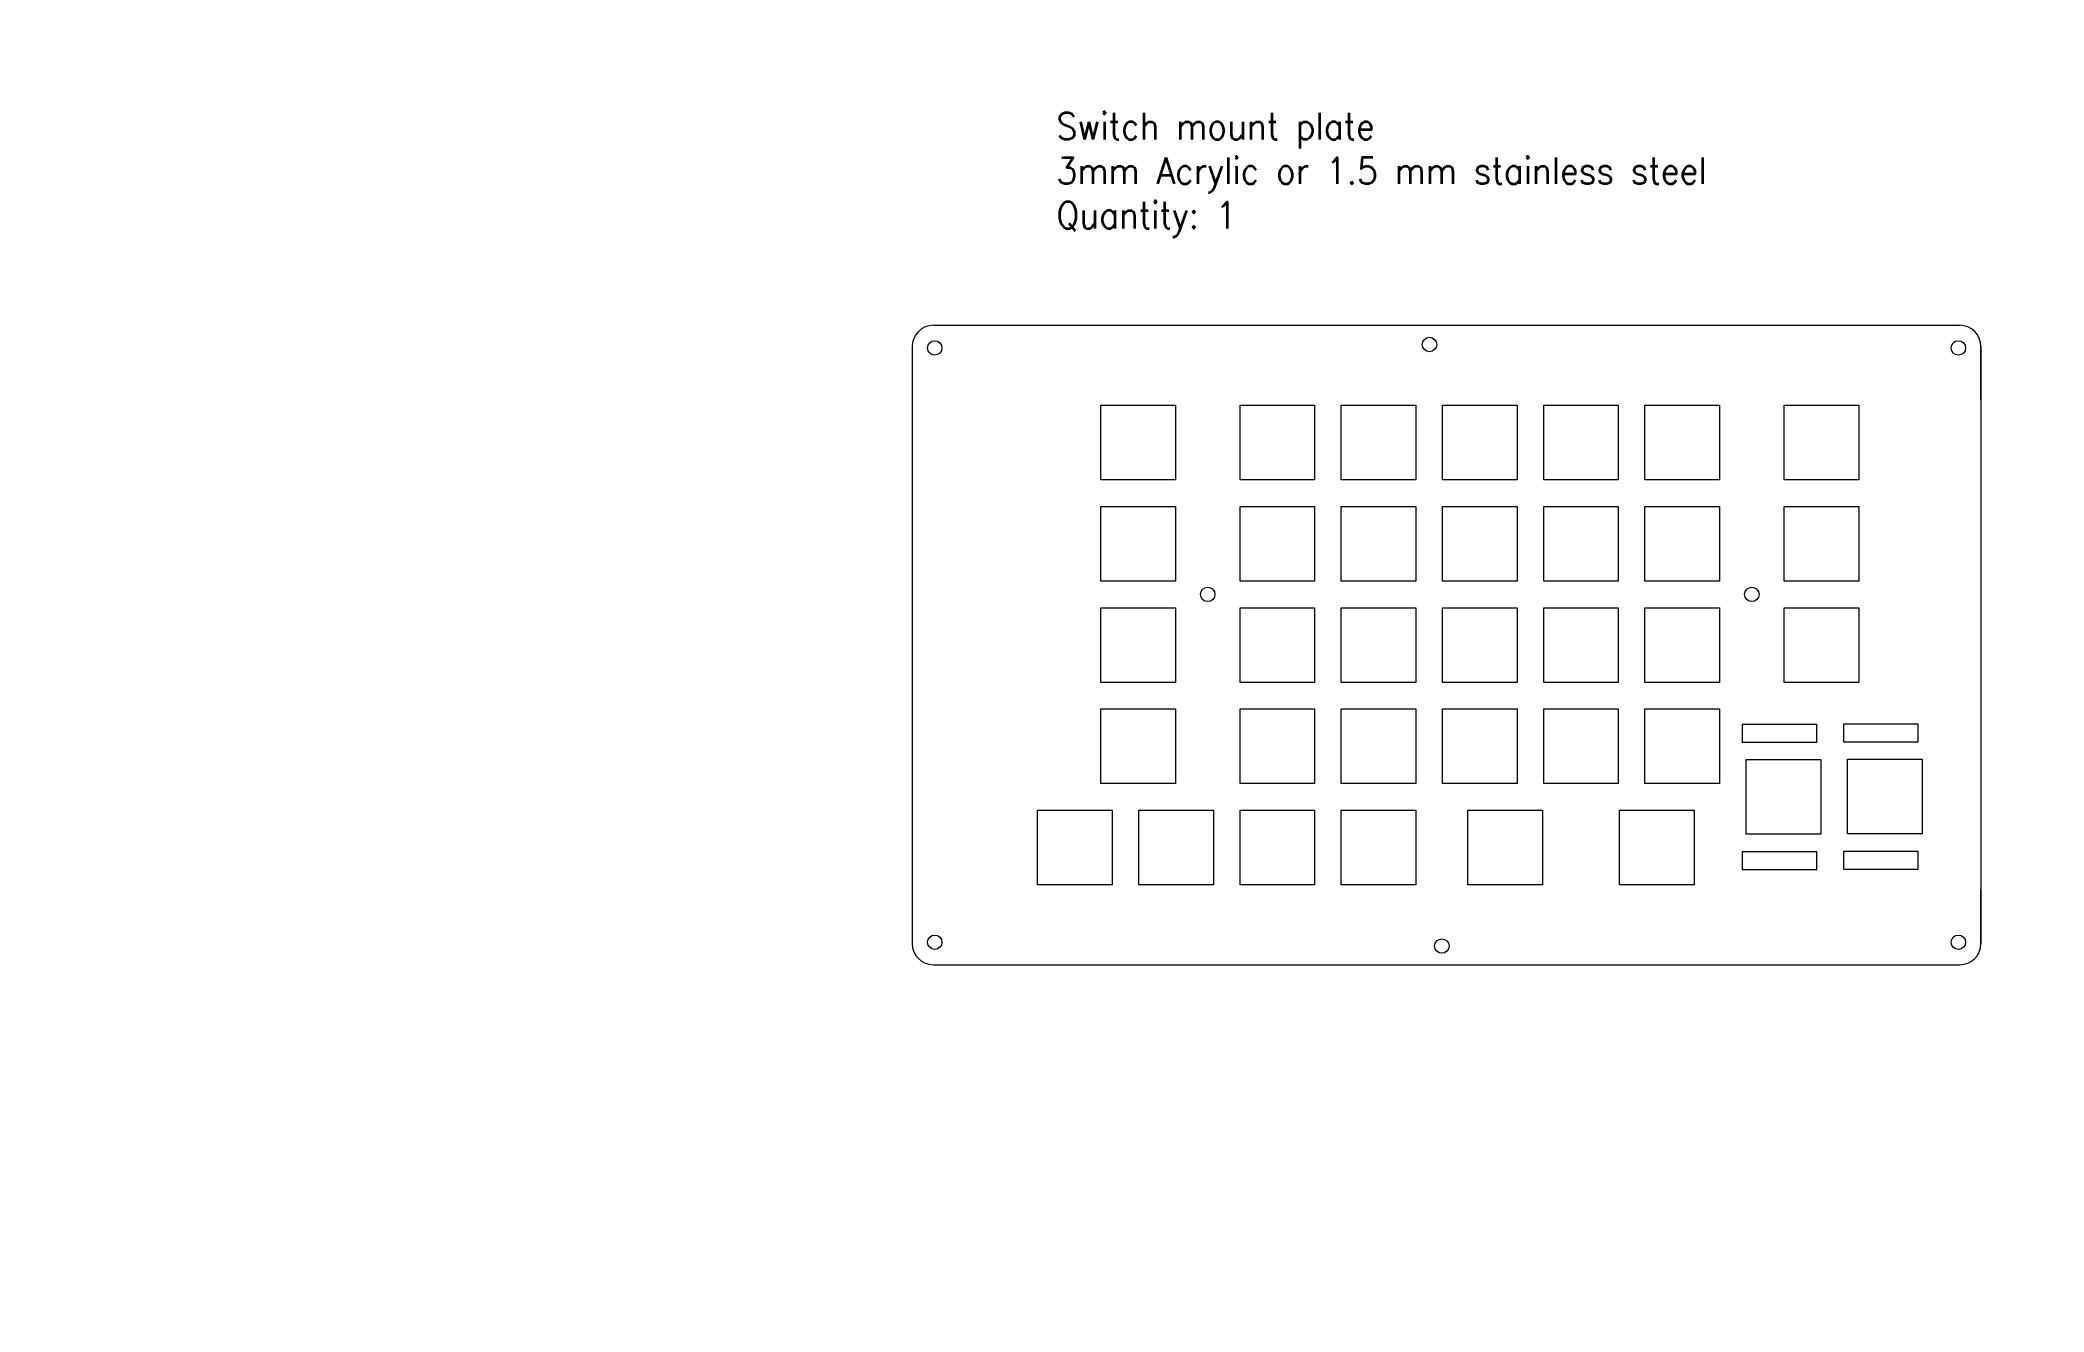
# Paper-space layout 'Sheet 1' of a CAD drawing. Header units: millimetres. Extents: x 40 to 364, y 26 to 231.
# The model-space entities are those that its viewports show. They can reach past a viewport. Long polylines and large blocks are cut down to what shows.
import ezdxf

# ---------------------------------------------------------------- set-up
doc = ezdxf.new("R2010")
doc.units = ezdxf.units.MM
doc.layers.get('0').update_dxf_attribs({"linetype": 'CONTINUOUS'})
doc.layers.add('Layer_1', color=7, linetype='CONTINUOUS')
doc.layers.add('text', color=4, linetype='CONTINUOUS', plot=False)
doc.layers.get('0').off()
doc.styles.add('textstyle28', font='standard')

msp = doc.modelspace()

# ---------------------------------------------------------------- linework, layer by layer
at = {"layer": 'Layer_1', "linetype": 'ByBlock'}
for p, q in [((192.44, 213.45), (385.05, 213.45)), ((192.44, 213.45), (385.05, 213.45)), ((188.44, 209.45), (188.44, 97.45)), ((389.05, 199.45), (389.05, 209.45)), ((389.05, 97.45), (389.05, 107.45)), ((192.44, 93.45), (385.05, 93.45)), ((192.44, 93.45), (202.44, 93.45)), ((375.05, 93.45), (385.05, 93.45))]:
    msp.add_line(p, q, dxfattribs=at)
at = {"layer": 'Layer_1'}
for p, q in [((389.05, 209.45), (389.05, 97.45)), ((389.05, 155.71), (389.05, 130.84)), ((389.05, 155.71), (389.05, 130.84))]:
    msp.add_line(p, q, dxfattribs=at)
for points in [[(223.85, 198.45), (237.85, 198.45), (237.85, 184.45), (223.85, 184.45), (223.85, 198.45)], [(249.98, 198.45), (263.98, 198.45), (263.98, 184.45), (249.98, 184.45), (249.98, 198.45)], [(268.98, 198.45), (282.98, 198.45), (282.98, 184.45), (268.98, 184.45), (268.98, 198.45)], [(287.98, 198.45), (301.98, 198.45), (301.98, 184.45), (287.98, 184.45), (287.98, 198.45)], [(306.98, 198.45), (320.98, 198.45), (320.98, 184.45), (306.98, 184.45), (306.98, 198.45)], [(325.98, 198.45), (339.98, 198.45), (339.98, 184.45), (325.98, 184.45), (325.98, 198.45)], [(352.1, 198.45), (366.1, 198.45), (366.1, 184.45), (352.1, 184.45), (352.1, 198.45)], [(223.85, 179.45), (237.85, 179.45), (237.85, 165.45), (223.85, 165.45), (223.85, 179.45)], [(249.98, 179.45), (263.98, 179.45), (263.98, 165.45), (249.98, 165.45), (249.98, 179.45)], [(268.98, 179.45), (282.98, 179.45), (282.98, 165.45), (268.98, 165.45), (268.98, 179.45)], [(287.98, 179.45), (301.98, 179.45), (301.98, 165.45), (287.98, 165.45), (287.98, 179.45)], [(306.98, 179.45), (320.98, 179.45), (320.98, 165.45), (306.98, 165.45), (306.98, 179.45)], [(325.98, 179.45), (339.98, 179.45), (339.98, 165.45), (325.98, 165.45), (325.98, 179.45)], [(352.1, 179.45), (366.1, 179.45), (366.1, 165.45), (352.1, 165.45), (352.1, 179.45)], [(223.85, 160.45), (237.85, 160.45), (237.85, 146.45), (223.85, 146.45), (223.85, 160.45)], [(249.98, 160.45), (263.98, 160.45), (263.98, 146.45), (249.98, 146.45), (249.98, 160.45)], [(268.98, 160.45), (282.98, 160.45), (282.98, 146.45), (268.98, 146.45), (268.98, 160.45)], [(287.98, 160.45), (301.98, 160.45), (301.98, 146.45), (287.98, 146.45), (287.98, 160.45)], [(306.98, 160.45), (320.98, 160.45), (320.98, 146.45), (306.98, 146.45), (306.98, 160.45)], [(325.98, 160.45), (339.98, 160.45), (339.98, 146.45), (325.98, 146.45), (325.98, 160.45)], [(352.1, 160.45), (366.1, 160.45), (366.1, 146.45), (352.1, 146.45), (352.1, 160.45)], [(223.85, 141.45), (237.85, 141.45), (237.85, 127.45), (223.85, 127.45), (223.85, 141.45)], [(249.98, 141.45), (263.98, 141.45), (263.98, 127.45), (249.98, 127.45), (249.98, 141.45)], [(268.98, 141.45), (282.98, 141.45), (282.98, 127.45), (268.98, 127.45), (268.98, 141.45)], [(287.98, 141.45), (301.98, 141.45), (301.98, 127.45), (287.98, 127.45), (287.98, 141.45)], [(306.98, 141.45), (320.98, 141.45), (320.98, 127.45), (306.98, 127.45), (306.98, 141.45)], [(325.98, 141.45), (339.98, 141.45), (339.98, 127.45), (325.98, 127.45), (325.98, 141.45)], [(358.98, 131.95), (358.98, 117.95), (344.98, 117.95), (344.98, 131.95), (358.98, 131.95)], [(377.98, 132.01), (377.98, 118.01), (363.98, 118.01), (363.98, 132.01), (377.98, 132.01)], [(211.98, 122.45), (225.98, 122.45), (225.98, 108.45), (211.98, 108.45), (211.98, 122.45)], [(230.98, 122.45), (244.98, 122.45), (244.98, 108.45), (230.98, 108.45), (230.98, 122.45)], [(249.98, 122.45), (263.98, 122.45), (263.98, 108.45), (249.98, 108.45), (249.98, 122.45)], [(268.98, 122.45), (282.98, 122.45), (282.98, 108.45), (268.98, 108.45), (268.98, 122.45)], [(292.73, 122.45), (306.73, 122.45), (306.73, 108.45), (292.73, 108.45), (292.73, 122.45)], [(321.23, 122.45), (335.23, 122.45), (335.23, 108.45), (321.23, 108.45), (321.23, 122.45)]]:
    msp.add_lwpolyline(points, dxfattribs=at)
at = {"layer": 'Layer_1', "linetype": 'ByBlock'}
for points in [[(358.23, 138.55), (344.23, 138.55), (344.23, 135.25), (358.23, 135.25)], [(377.23, 138.61), (363.23, 138.61), (363.23, 135.31), (377.23, 135.31)], [(358.23, 114.65), (344.23, 114.65), (344.23, 111.35), (358.23, 111.35)], [(377.23, 114.71), (363.23, 114.71), (363.23, 111.41), (377.23, 111.41)]]:
    msp.add_lwpolyline(points, close=True, dxfattribs=at)
at = {"layer": 'Layer_1'}
for centre in [(285.54, 209.85), (192.67, 209.21), (192.67, 209.21), (384.81, 209.21), (243.91, 162.95), (346.04, 162.95), (192.67, 97.68), (287.85, 96.96), (384.81, 97.68), (384.81, 97.68)]:
    msp.add_circle(centre, 1.35, dxfattribs=at)
for centre, start, end in [((192.44, 209.45), 90, 180), ((385.05, 209.45), 0, 90), ((192.44, 97.45), 180, 270), ((192.44, 97.45), 180, 270), ((385.05, 97.45), 270, 0)]:
    msp.add_arc(centre, 4, start, end, dxfattribs=at)

# ---------------------------------------------------------------- texts
at = {"layer": 'text', "linetype": 'ByBlock', "insert": (215.52, 253.31), "char_height": 2.5, "width": 161.4252, "attachment_point": 1, "style": 'textstyle28'}
msp.add_mtext('{\\H2x;Switch mount plate\\P3mm Acrylic or 1.5 mm stainless steel\\PQuantity: 1}', dxfattribs=at)

psp = doc.layouts.new('Sheet 1')

# ---------------------------------------------------------------- viewports
at = {"layer": '0'}
psp.add_viewport(center=(202.5, 128.5), size=(324, 205.6), view_center_point=(212.8, 147.64), view_height=238.68, dxfattribs=at)

doc.saveas('drawing.dxf')
